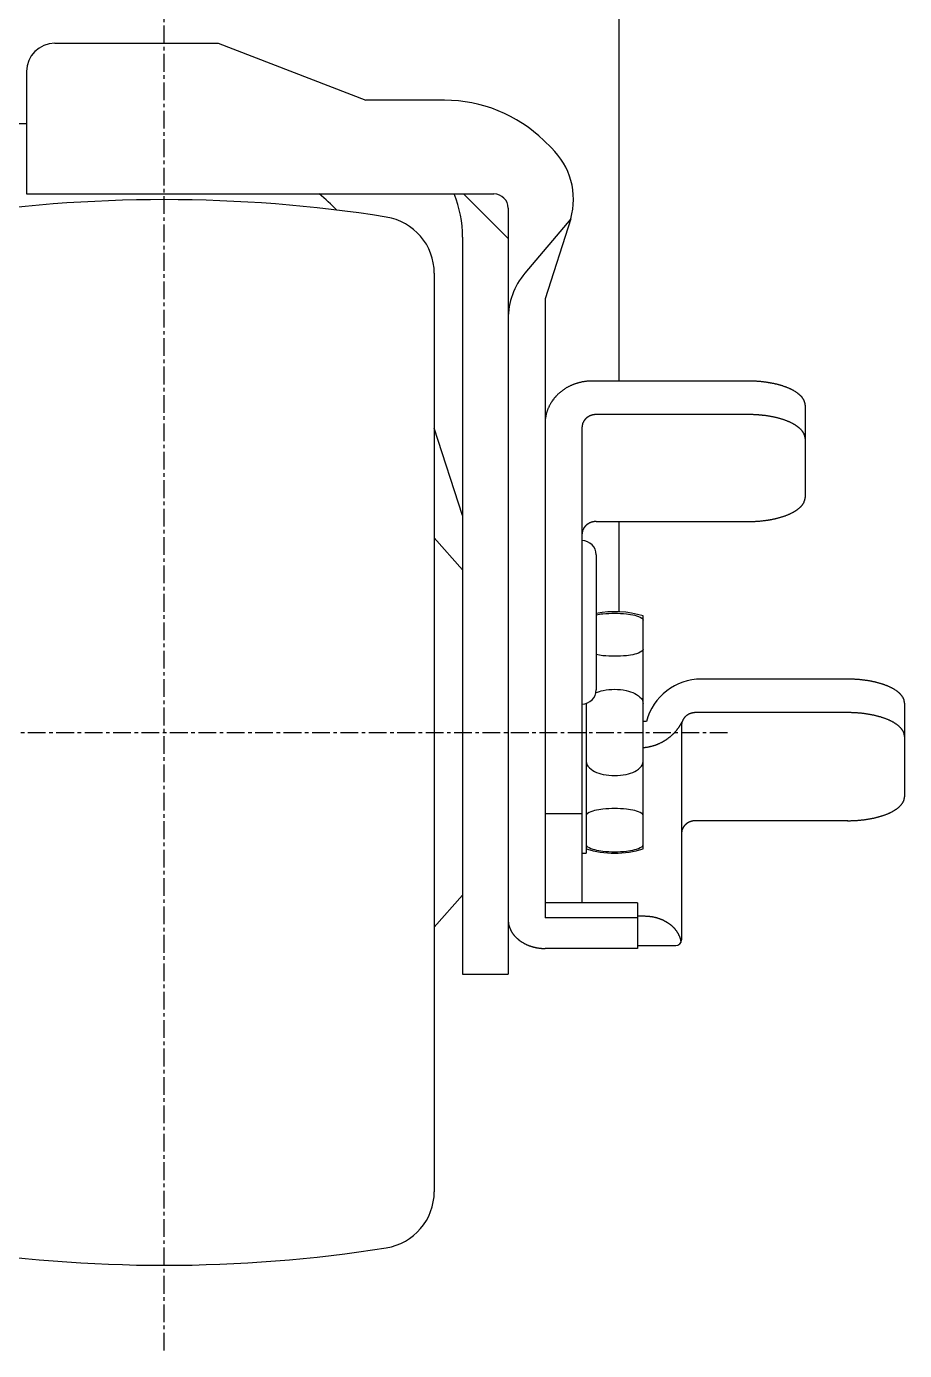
# Model space of a CAD drawing. Extents: x -2889 to -2623, y -903 to -436.
# Drawn here: x -2856.8 to -2795, y -723.1 to -629.9 of the extents above; entities that cross this region are included whole.
import ezdxf

# ---------------------------------------------------------------- set-up
doc = ezdxf.new("R2010")
doc.units = 0
doc.linetypes.add('CENTER', pattern=[2, 1.25, -0.25, 0.25, -0.25])
doc.layers.get('0').update_dxf_attribs({"linetype": 'CONTINUOUS'})
doc.layers.add('CENTER', color=1, linetype='CENTER')

msp = doc.modelspace()

# ---------------------------------------------------------------- linework, layer by layer
at = {"color": 7, "linetype": 'CONTINUOUS'}
for p, q in [((-2815.056, -628.771), (-2815.056, -654.9)), ((-2854.756, -631.118), (-2843.256, -631.118)), ((-2843.256, -631.118), (-2832.866, -635.131)), ((-2856.756, -633.118), (-2856.756, -641.731)), ((-2827.331, -635.131), (-2832.866, -635.131)), ((-2863.256, -636.771), (-2856.756, -636.771)), ((-2820.341, -637.979), (-2819.814, -638.495)), ((-2856.756, -641.731), (-2823.856, -641.731)), ((-2822.856, -644.862), (-2825.987, -641.731)), ((-2822.856, -642.731), (-2822.856, -696.631)), ((-2818.447, -643.477), (-2821.68, -647.316)), ((-2818.447, -643.477), (-2820.256, -649.118)), ((-2826.056, -644.771), (-2826.056, -696.631)), ((-2828.056, -647.31), (-2828.056, -711.951)), ((-2820.256, -649.118), (-2820.256, -692.675)), ((-2805.956, -654.9), (-2816.956, -654.9)), ((-2801.956, -656.591), (-2801.956, -663.095)), ((-2805.956, -657.256), (-2816.656, -657.256)), ((-2826.056, -664.35), (-2828.056, -658.211)), ((-2817.656, -658.163), (-2817.656, -691.631)), ((-2816.656, -664.785), (-2805.956, -664.785)), ((-2815.056, -664.785), (-2815.056, -671.137)), ((-2828.056, -665.931), (-2826.056, -668.181)), ((-2816.656, -667.131), (-2816.656, -676.631)), ((-2813.356, -687.831), (-2813.356, -671.431)), ((-2798.956, -675.878), (-2809.256, -675.878)), ((-2817.356, -677.584), (-2817.356, -688.131)), ((-2798.956, -678.235), (-2809.656, -678.235)), ((-2794.956, -677.569), (-2794.956, -684.151)), ((-2813.123, -678.855), (-2813.356, -678.855)), ((-2810.656, -679.141), (-2810.656, -694.231)), ((-2820.256, -685.341), (-2817.656, -685.341)), ((-2798.956, -685.842), (-2809.656, -685.842)), ((-2817.656, -688.131), (-2817.356, -688.131)), ((-2828.056, -693.331), (-2826.056, -691.081)), ((-2813.756, -691.631), (-2820.256, -691.631)), ((-2813.756, -691.631), (-2813.756, -694.835)), ((-2813.756, -692.675), (-2820.256, -692.675)), ((-2813.256, -692.572), (-2813.756, -692.572)), ((-2813.756, -694.835), (-2820.256, -694.835)), ((-2813.756, -694.631), (-2811.056, -694.631)), ((-2826.056, -696.631), (-2822.856, -696.631))]:
    msp.add_line(p, q, dxfattribs=at)
for points in [[(-2816.656, -671.355, -0.028148), (-2816.179, -671.279, -0.025435), (-2815.356, -671.237, -0.025435), (-2814.532, -671.279, -0.034987), (-2813.941, -671.382, -0.0739), (-2813.436, -671.589, -0.264449), (-2813.356, -671.73)], [(-2813.356, -673.779, -0.264449), (-2813.436, -673.92, -0.0739), (-2813.941, -674.127, -0.034987), (-2814.532, -674.229, -0.025435), (-2815.356, -674.271, -0.025435), (-2816.179, -674.229, -0.028148), (-2816.656, -674.154, -0.028148)], [(-2816.678, -676.842, -0.054071), (-2816.165, -676.678, -0.050387), (-2815.356, -676.596, -0.050387), (-2814.546, -676.678, -0.064221), (-2813.941, -676.885, -0.103862), (-2813.477, -677.249, -0.176531), (-2813.356, -677.582)], [(-2817.356, -681.679, 0.176531), (-2817.234, -682.012, 0.103862), (-2816.77, -682.376, 0.064221), (-2816.165, -682.583, 0.050387), (-2815.356, -682.665, 0.050387), (-2814.546, -682.583, 0.064221), (-2813.941, -682.376, 0.103862), (-2813.477, -682.012, 0.176531), (-2813.356, -681.679, 0.176531)], [(-2813.356, -685.483, 0.264449), (-2813.436, -685.341, 0.0739), (-2813.941, -685.134, 0.034987), (-2814.532, -685.032, 0.025435), (-2815.356, -684.99, 0.025435), (-2816.179, -685.032, 0.034987), (-2816.77, -685.134, 0.0739), (-2817.275, -685.341, 0.264449), (-2817.356, -685.483, 0.264449)], [(-2817.356, -687.531, 0.264449), (-2817.275, -687.672, 0.0739), (-2816.77, -687.88, 0.034987), (-2816.179, -687.982, 0.025435), (-2815.356, -688.024, 0.025435), (-2814.532, -687.982, 0.034987), (-2813.941, -687.88, 0.0739), (-2813.436, -687.672, 0.264449), (-2813.356, -687.531, 0.264449)]]:
    msp.add_lwpolyline(points, format="xyb", dxfattribs=at)
for points in [[(-2816.96, -654.9, 0), (-2817, -654.9, 0), (-2817.04, -654.901, 0), (-2817.08, -654.902, 0), (-2817.12, -654.904, 0), (-2817.16, -654.906, 0), (-2817.2, -654.908, 0), (-2817.24, -654.911, 0), (-2817.28, -654.914, 0), (-2817.32, -654.918, 0), (-2817.36, -654.923, 0), (-2817.4, -654.927, 0), (-2817.44, -654.932, 0), (-2817.48, -654.938, 0), (-2817.52, -654.944, 0), (-2817.56, -654.951, 0), (-2817.6, -654.958, 0), (-2817.64, -654.965, 0), (-2817.68, -654.973, 0), (-2817.72, -654.981, 0), (-2817.76, -654.99, 0), (-2817.8, -654.999, 0), (-2817.84, -655.008, 0), (-2817.87, -655.018, 0), (-2817.91, -655.029, 0), (-2817.95, -655.04, 0), (-2817.99, -655.051, 0), (-2818.03, -655.063, 0), (-2818.07, -655.075, 0), (-2818.11, -655.087, 0), (-2818.14, -655.1, 0), (-2818.18, -655.114, 0), (-2818.22, -655.128, 0), (-2818.26, -655.142, 0), (-2818.29, -655.157, 0), (-2818.33, -655.172, 0), (-2818.37, -655.187, 0), (-2818.4, -655.203, 0), (-2818.44, -655.219, 0), (-2818.48, -655.236, 0), (-2818.51, -655.253, 0), (-2818.55, -655.271, 0), (-2818.58, -655.289, 0), (-2818.62, -655.307, 0), (-2818.65, -655.326, 0), (-2818.69, -655.345, 0), (-2818.72, -655.364, 0), (-2818.76, -655.384, 0), (-2818.79, -655.404, 0), (-2818.82, -655.425, 0), (-2818.86, -655.446, 0), (-2818.89, -655.467, 0), (-2818.92, -655.489, 0), (-2818.95, -655.511, 0), (-2818.99, -655.533, 0), (-2819.02, -655.556, 0), (-2819.05, -655.579, 0), (-2819.08, -655.602, 0), (-2819.11, -655.626, 0), (-2819.14, -655.65, 0), (-2819.17, -655.675, 0), (-2819.2, -655.7, 0), (-2819.23, -655.725, 0), (-2819.26, -655.75, 0), (-2819.29, -655.776, 0), (-2819.32, -655.802, 0), (-2819.35, -655.829, 0), (-2819.37, -655.855, 0), (-2819.4, -655.882, 0), (-2819.43, -655.91, 0), (-2819.45, -655.937, 0), (-2819.48, -655.965, 0), (-2819.51, -655.994, 0), (-2819.53, -656.022, 0), (-2819.56, -656.051, 0), (-2819.58, -656.08, 0), (-2819.61, -656.109, 0), (-2819.63, -656.139, 0), (-2819.65, -656.169, 0), (-2819.68, -656.199, 0), (-2819.7, -656.229, 0), (-2819.72, -656.26, 0), (-2819.74, -656.291, 0), (-2819.77, -656.322, 0), (-2819.79, -656.353, 0), (-2819.81, -656.385, 0), (-2819.83, -656.417, 0), (-2819.85, -656.449, 0), (-2819.87, -656.481, 0), (-2819.88, -656.513, 0), (-2819.9, -656.546, 0), (-2819.92, -656.579, 0), (-2819.94, -656.612, 0), (-2819.96, -656.645, 0), (-2819.97, -656.679, 0), (-2819.99, -656.713, 0), (-2820, -656.746, 0), (-2820.02, -656.78, 0), (-2820.03, -656.814, 0), (-2820.05, -656.849, 0), (-2820.06, -656.883, 0), (-2820.08, -656.918, 0), (-2820.09, -656.953, 0), (-2820.1, -656.988, 0), (-2820.11, -657.023, 0), (-2820.13, -657.058, 0), (-2820.14, -657.093, 0), (-2820.15, -657.129, 0), (-2820.16, -657.164, 0), (-2820.17, -657.2, 0), (-2820.18, -657.236, 0), (-2820.18, -657.271, 0), (-2820.19, -657.307, 0), (-2820.2, -657.343, 0), (-2820.21, -657.38, 0), (-2820.21, -657.416, 0), (-2820.22, -657.452, 0), (-2820.23, -657.488, 0), (-2820.23, -657.525, 0), (-2820.24, -657.561, 0), (-2820.24, -657.598, 0), (-2820.24, -657.634, 0), (-2820.25, -657.671, 0), (-2820.25, -657.707, 0), (-2820.25, -657.744, 0), (-2820.25, -657.781, 0), (-2820.25, -657.817, 0), (-2820.26, -657.854, 0), (-2820.26, -657.891, 0)], [(-2801.96, -656.591, 0), (-2801.96, -656.57, 0), (-2801.96, -656.549, 0), (-2801.96, -656.528, 0), (-2801.96, -656.508, 0), (-2801.96, -656.487, 0), (-2801.97, -656.466, 0), (-2801.97, -656.445, 0), (-2801.97, -656.425, 0), (-2801.98, -656.404, 0), (-2801.99, -656.384, 0), (-2801.99, -656.363, 0), (-2802, -656.342, 0), (-2802.01, -656.322, 0), (-2802.01, -656.302, 0), (-2802.02, -656.281, 0), (-2802.03, -656.261, 0), (-2802.04, -656.24, 0), (-2802.05, -656.22, 0), (-2802.06, -656.2, 0), (-2802.08, -656.18, 0), (-2802.09, -656.16, 0), (-2802.1, -656.14, 0), (-2802.11, -656.12, 0), (-2802.13, -656.1, 0), (-2802.14, -656.08, 0), (-2802.16, -656.06, 0), (-2802.17, -656.041, 0), (-2802.19, -656.021, 0), (-2802.21, -656.002, 0), (-2802.22, -655.982, 0), (-2802.24, -655.963, 0), (-2802.26, -655.944, 0), (-2802.28, -655.924, 0), (-2802.3, -655.905, 0), (-2802.32, -655.887, 0), (-2802.34, -655.868, 0), (-2802.36, -655.849, 0), (-2802.38, -655.83, 0), (-2802.41, -655.812, 0), (-2802.43, -655.794, 0), (-2802.45, -655.775, 0), (-2802.48, -655.757, 0), (-2802.5, -655.739, 0), (-2802.52, -655.721, 0), (-2802.55, -655.704, 0), (-2802.58, -655.686, 0), (-2802.6, -655.669, 0), (-2802.63, -655.651, 0), (-2802.66, -655.634, 0), (-2802.69, -655.617, 0), (-2802.71, -655.6, 0), (-2802.74, -655.584, 0), (-2802.77, -655.567, 0), (-2802.8, -655.55, 0), (-2802.83, -655.534, 0), (-2802.86, -655.518, 0), (-2802.89, -655.502, 0), (-2802.93, -655.486, 0), (-2802.96, -655.471, 0), (-2802.99, -655.455, 0), (-2803.02, -655.44, 0), (-2803.06, -655.425, 0), (-2803.09, -655.41, 0), (-2803.13, -655.395, 0), (-2803.16, -655.381, 0), (-2803.2, -655.366, 0), (-2803.23, -655.352, 0), (-2803.27, -655.338, 0), (-2803.31, -655.324, 0), (-2803.34, -655.31, 0), (-2803.38, -655.297, 0), (-2803.42, -655.284, 0), (-2803.46, -655.271, 0), (-2803.49, -655.258, 0), (-2803.53, -655.245, 0), (-2803.57, -655.233, 0), (-2803.61, -655.22, 0), (-2803.65, -655.208, 0), (-2803.69, -655.197, 0), (-2803.73, -655.185, 0), (-2803.77, -655.174, 0), (-2803.82, -655.162, 0), (-2803.86, -655.151, 0), (-2803.9, -655.141, 0), (-2803.94, -655.13, 0), (-2803.98, -655.12, 0), (-2804.03, -655.11, 0), (-2804.07, -655.1, 0), (-2804.11, -655.09, 0), (-2804.16, -655.081, 0), (-2804.2, -655.071, 0), (-2804.25, -655.062, 0), (-2804.29, -655.054, 0), (-2804.33, -655.045, 0), (-2804.38, -655.037, 0), (-2804.42, -655.029, 0), (-2804.47, -655.021, 0), (-2804.52, -655.013, 0), (-2804.56, -655.006, 0), (-2804.61, -654.999, 0), (-2804.65, -654.992, 0), (-2804.7, -654.985, 0), (-2804.75, -654.979, 0), (-2804.79, -654.973, 0), (-2804.84, -654.967, 0), (-2804.89, -654.961, 0), (-2804.94, -654.956, 0), (-2804.98, -654.951, 0), (-2805.03, -654.946, 0), (-2805.08, -654.941, 0), (-2805.13, -654.937, 0), (-2805.18, -654.933, 0), (-2805.22, -654.929, 0), (-2805.27, -654.925, 0), (-2805.32, -654.922, 0), (-2805.37, -654.918, 0), (-2805.42, -654.915, 0), (-2805.47, -654.913, 0), (-2805.51, -654.91, 0), (-2805.56, -654.908, 0), (-2805.61, -654.906, 0), (-2805.66, -654.905, 0), (-2805.71, -654.903, 0), (-2805.76, -654.902, 0), (-2805.81, -654.901, 0), (-2805.86, -654.901, 0), (-2805.91, -654.9, 0), (-2805.96, -654.9, 0)], [(-2816.66, -657.256, 0), (-2816.67, -657.257, 0), (-2816.68, -657.257, 0), (-2816.69, -657.257, 0), (-2816.7, -657.258, 0), (-2816.72, -657.258, 0), (-2816.73, -657.259, 0), (-2816.74, -657.26, 0), (-2816.75, -657.261, 0), (-2816.77, -657.262, 0), (-2816.78, -657.263, 0), (-2816.79, -657.265, 0), (-2816.8, -657.266, 0), (-2816.81, -657.268, 0), (-2816.83, -657.27, 0), (-2816.84, -657.272, 0), (-2816.85, -657.274, 0), (-2816.86, -657.276, 0), (-2816.87, -657.278, 0), (-2816.89, -657.281, 0), (-2816.9, -657.284, 0), (-2816.91, -657.286, 0), (-2816.92, -657.289, 0), (-2816.93, -657.292, 0), (-2816.95, -657.295, 0), (-2816.96, -657.299, 0), (-2816.97, -657.302, 0), (-2816.98, -657.306, 0), (-2816.99, -657.309, 0), (-2817, -657.313, 0), (-2817.02, -657.317, 0), (-2817.03, -657.321, 0), (-2817.04, -657.325, 0), (-2817.05, -657.33, 0), (-2817.06, -657.334, 0), (-2817.07, -657.339, 0), (-2817.08, -657.343, 0), (-2817.09, -657.348, 0), (-2817.11, -657.353, 0), (-2817.12, -657.358, 0), (-2817.13, -657.363, 0), (-2817.14, -657.369, 0), (-2817.15, -657.374, 0), (-2817.16, -657.38, 0), (-2817.17, -657.385, 0), (-2817.18, -657.391, 0), (-2817.19, -657.397, 0), (-2817.2, -657.403, 0), (-2817.21, -657.409, 0), (-2817.22, -657.415, 0), (-2817.23, -657.422, 0), (-2817.24, -657.428, 0), (-2817.25, -657.435, 0), (-2817.26, -657.441, 0), (-2817.27, -657.448, 0), (-2817.28, -657.455, 0), (-2817.29, -657.462, 0), (-2817.3, -657.469, 0), (-2817.31, -657.476, 0), (-2817.32, -657.484, 0), (-2817.33, -657.491, 0), (-2817.34, -657.499, 0), (-2817.35, -657.506, 0), (-2817.35, -657.514, 0), (-2817.36, -657.522, 0), (-2817.37, -657.53, 0), (-2817.38, -657.538, 0), (-2817.39, -657.546, 0), (-2817.4, -657.554, 0), (-2817.4, -657.562, 0), (-2817.41, -657.571, 0), (-2817.42, -657.579, 0), (-2817.43, -657.588, 0), (-2817.44, -657.596, 0), (-2817.44, -657.605, 0), (-2817.45, -657.614, 0), (-2817.46, -657.623, 0), (-2817.47, -657.632, 0), (-2817.47, -657.641, 0), (-2817.48, -657.65, 0), (-2817.49, -657.659, 0), (-2817.49, -657.669, 0), (-2817.5, -657.678, 0), (-2817.51, -657.687, 0), (-2817.51, -657.697, 0), (-2817.52, -657.706, 0), (-2817.53, -657.716, 0), (-2817.53, -657.726, 0), (-2817.54, -657.736, 0), (-2817.54, -657.745, 0), (-2817.55, -657.755, 0), (-2817.55, -657.765, 0), (-2817.56, -657.775, 0), (-2817.56, -657.785, 0), (-2817.57, -657.795, 0), (-2817.57, -657.806, 0), (-2817.58, -657.816, 0), (-2817.58, -657.826, 0), (-2817.59, -657.837, 0), (-2817.59, -657.847, 0), (-2817.6, -657.857, 0), (-2817.6, -657.868, 0), (-2817.61, -657.878, 0), (-2817.61, -657.889, 0), (-2817.61, -657.9, 0), (-2817.62, -657.91, 0), (-2817.62, -657.921, 0), (-2817.62, -657.932, 0), (-2817.63, -657.943, 0), (-2817.63, -657.953, 0), (-2817.63, -657.964, 0), (-2817.63, -657.975, 0), (-2817.64, -657.986, 0), (-2817.64, -657.997, 0), (-2817.64, -658.008, 0), (-2817.64, -658.019, 0), (-2817.64, -658.03, 0), (-2817.65, -658.041, 0), (-2817.65, -658.052, 0), (-2817.65, -658.063, 0), (-2817.65, -658.074, 0), (-2817.65, -658.085, 0), (-2817.65, -658.096, 0), (-2817.65, -658.107, 0), (-2817.65, -658.118, 0), (-2817.65, -658.129, 0), (-2817.66, -658.141, 0), (-2817.66, -658.152, 0), (-2817.66, -658.163, 0)], [(-2801.96, -658.947, 0), (-2801.96, -658.926, 0), (-2801.96, -658.905, 0), (-2801.96, -658.885, 0), (-2801.96, -658.864, 0), (-2801.96, -658.843, 0), (-2801.97, -658.823, 0), (-2801.97, -658.802, 0), (-2801.97, -658.781, 0), (-2801.98, -658.761, 0), (-2801.99, -658.74, 0), (-2801.99, -658.719, 0), (-2802, -658.699, 0), (-2802.01, -658.678, 0), (-2802.01, -658.658, 0), (-2802.02, -658.637, 0), (-2802.03, -658.617, 0), (-2802.04, -658.597, 0), (-2802.05, -658.577, 0), (-2802.06, -658.556, 0), (-2802.08, -658.536, 0), (-2802.09, -658.516, 0), (-2802.1, -658.496, 0), (-2802.11, -658.476, 0), (-2802.13, -658.456, 0), (-2802.14, -658.436, 0), (-2802.16, -658.417, 0), (-2802.17, -658.397, 0), (-2802.19, -658.377, 0), (-2802.21, -658.358, 0), (-2802.22, -658.339, 0), (-2802.24, -658.319, 0), (-2802.26, -658.3, 0), (-2802.28, -658.281, 0), (-2802.3, -658.262, 0), (-2802.32, -658.243, 0), (-2802.34, -658.224, 0), (-2802.36, -658.205, 0), (-2802.38, -658.187, 0), (-2802.41, -658.168, 0), (-2802.43, -658.15, 0), (-2802.45, -658.132, 0), (-2802.48, -658.114, 0), (-2802.5, -658.096, 0), (-2802.52, -658.078, 0), (-2802.55, -658.06, 0), (-2802.58, -658.043, 0), (-2802.6, -658.025, 0), (-2802.63, -658.008, 0), (-2802.66, -657.991, 0), (-2802.69, -657.974, 0), (-2802.71, -657.957, 0), (-2802.74, -657.94, 0), (-2802.77, -657.923, 0), (-2802.8, -657.907, 0), (-2802.83, -657.891, 0), (-2802.86, -657.874, 0), (-2802.89, -657.859, 0), (-2802.93, -657.843, 0), (-2802.96, -657.827, 0), (-2802.99, -657.812, 0), (-2803.02, -657.796, 0), (-2803.06, -657.781, 0), (-2803.09, -657.766, 0), (-2803.13, -657.752, 0), (-2803.16, -657.737, 0), (-2803.2, -657.723, 0), (-2803.23, -657.708, 0), (-2803.27, -657.694, 0), (-2803.31, -657.681, 0), (-2803.34, -657.667, 0), (-2803.38, -657.653, 0), (-2803.42, -657.64, 0), (-2803.46, -657.627, 0), (-2803.49, -657.614, 0), (-2803.53, -657.602, 0), (-2803.57, -657.589, 0), (-2803.61, -657.577, 0), (-2803.65, -657.565, 0), (-2803.69, -657.553, 0), (-2803.73, -657.541, 0), (-2803.77, -657.53, 0), (-2803.82, -657.519, 0), (-2803.86, -657.508, 0), (-2803.9, -657.497, 0), (-2803.94, -657.486, 0), (-2803.98, -657.476, 0), (-2804.03, -657.466, 0), (-2804.07, -657.456, 0), (-2804.11, -657.446, 0), (-2804.16, -657.437, 0), (-2804.2, -657.428, 0), (-2804.25, -657.419, 0), (-2804.29, -657.41, 0), (-2804.33, -657.401, 0), (-2804.38, -657.393, 0), (-2804.42, -657.385, 0), (-2804.47, -657.377, 0), (-2804.52, -657.37, 0), (-2804.56, -657.362, 0), (-2804.61, -657.355, 0), (-2804.65, -657.348, 0), (-2804.7, -657.342, 0), (-2804.75, -657.335, 0), (-2804.79, -657.329, 0), (-2804.84, -657.323, 0), (-2804.89, -657.318, 0), (-2804.94, -657.312, 0), (-2804.98, -657.307, 0), (-2805.03, -657.302, 0), (-2805.08, -657.298, 0), (-2805.13, -657.293, 0), (-2805.18, -657.289, 0), (-2805.22, -657.285, 0), (-2805.27, -657.281, 0), (-2805.32, -657.278, 0), (-2805.37, -657.275, 0), (-2805.42, -657.272, 0), (-2805.47, -657.269, 0), (-2805.51, -657.267, 0), (-2805.56, -657.265, 0), (-2805.61, -657.263, 0), (-2805.66, -657.261, 0), (-2805.71, -657.26, 0), (-2805.76, -657.258, 0), (-2805.81, -657.258, 0), (-2805.86, -657.257, 0), (-2805.91, -657.257, 0), (-2805.96, -657.256, 0)], [(-2805.96, -664.785, 0), (-2805.91, -664.785, 0), (-2805.86, -664.785, 0), (-2805.81, -664.784, 0), (-2805.76, -664.783, 0), (-2805.71, -664.782, 0), (-2805.66, -664.781, 0), (-2805.61, -664.779, 0), (-2805.56, -664.777, 0), (-2805.51, -664.775, 0), (-2805.47, -664.773, 0), (-2805.42, -664.77, 0), (-2805.37, -664.767, 0), (-2805.32, -664.764, 0), (-2805.27, -664.76, 0), (-2805.22, -664.757, 0), (-2805.18, -664.753, 0), (-2805.13, -664.749, 0), (-2805.08, -664.744, 0), (-2805.03, -664.74, 0), (-2804.98, -664.735, 0), (-2804.94, -664.729, 0), (-2804.89, -664.724, 0), (-2804.84, -664.718, 0), (-2804.79, -664.713, 0), (-2804.75, -664.706, 0), (-2804.7, -664.7, 0), (-2804.65, -664.693, 0), (-2804.61, -664.686, 0), (-2804.56, -664.679, 0), (-2804.52, -664.672, 0), (-2804.47, -664.664, 0), (-2804.42, -664.657, 0), (-2804.38, -664.649, 0), (-2804.33, -664.64, 0), (-2804.29, -664.632, 0), (-2804.25, -664.623, 0), (-2804.2, -664.614, 0), (-2804.16, -664.605, 0), (-2804.11, -664.595, 0), (-2804.07, -664.586, 0), (-2804.03, -664.576, 0), (-2803.98, -664.566, 0), (-2803.94, -664.555, 0), (-2803.9, -664.545, 0), (-2803.86, -664.534, 0), (-2803.82, -664.523, 0), (-2803.77, -664.512, 0), (-2803.73, -664.5, 0), (-2803.69, -664.489, 0), (-2803.65, -664.477, 0), (-2803.61, -664.465, 0), (-2803.57, -664.453, 0), (-2803.53, -664.44, 0), (-2803.49, -664.428, 0), (-2803.46, -664.415, 0), (-2803.42, -664.402, 0), (-2803.38, -664.388, 0), (-2803.34, -664.375, 0), (-2803.31, -664.361, 0), (-2803.27, -664.347, 0), (-2803.23, -664.333, 0), (-2803.2, -664.319, 0), (-2803.16, -664.305, 0), (-2803.13, -664.29, 0), (-2803.09, -664.275, 0), (-2803.06, -664.26, 0), (-2803.02, -664.245, 0), (-2802.99, -664.23, 0), (-2802.96, -664.215, 0), (-2802.93, -664.199, 0), (-2802.89, -664.183, 0), (-2802.86, -664.167, 0), (-2802.83, -664.151, 0), (-2802.8, -664.135, 0), (-2802.77, -664.118, 0), (-2802.74, -664.102, 0), (-2802.71, -664.085, 0), (-2802.69, -664.068, 0), (-2802.66, -664.051, 0), (-2802.63, -664.034, 0), (-2802.6, -664.017, 0), (-2802.58, -663.999, 0), (-2802.55, -663.982, 0), (-2802.52, -663.964, 0), (-2802.5, -663.946, 0), (-2802.48, -663.928, 0), (-2802.45, -663.91, 0), (-2802.43, -663.892, 0), (-2802.41, -663.873, 0), (-2802.38, -663.855, 0), (-2802.36, -663.836, 0), (-2802.34, -663.818, 0), (-2802.32, -663.799, 0), (-2802.3, -663.78, 0), (-2802.28, -663.761, 0), (-2802.26, -663.742, 0), (-2802.24, -663.723, 0), (-2802.22, -663.703, 0), (-2802.21, -663.684, 0), (-2802.19, -663.664, 0), (-2802.17, -663.645, 0), (-2802.16, -663.625, 0), (-2802.14, -663.605, 0), (-2802.13, -663.586, 0), (-2802.11, -663.566, 0), (-2802.1, -663.546, 0), (-2802.09, -663.526, 0), (-2802.08, -663.506, 0), (-2802.06, -663.485, 0), (-2802.05, -663.465, 0), (-2802.04, -663.445, 0), (-2802.03, -663.425, 0), (-2802.02, -663.404, 0), (-2802.01, -663.384, 0), (-2802.01, -663.363, 0), (-2802, -663.343, 0), (-2801.99, -663.322, 0), (-2801.99, -663.302, 0), (-2801.98, -663.281, 0), (-2801.97, -663.261, 0), (-2801.97, -663.24, 0), (-2801.97, -663.219, 0), (-2801.96, -663.198, 0), (-2801.96, -663.178, 0), (-2801.96, -663.157, 0), (-2801.96, -663.136, 0), (-2801.96, -663.116, 0), (-2801.96, -663.095, 0)], [(-2816.66, -664.785, 0), (-2816.67, -664.785, 0), (-2816.68, -664.786, 0), (-2816.69, -664.786, 0), (-2816.7, -664.786, 0), (-2816.72, -664.787, 0), (-2816.73, -664.788, 0), (-2816.74, -664.789, 0), (-2816.75, -664.79, 0), (-2816.77, -664.791, 0), (-2816.78, -664.792, 0), (-2816.79, -664.794, 0), (-2816.8, -664.795, 0), (-2816.81, -664.797, 0), (-2816.83, -664.799, 0), (-2816.84, -664.801, 0), (-2816.85, -664.803, 0), (-2816.86, -664.805, 0), (-2816.87, -664.807, 0), (-2816.89, -664.81, 0), (-2816.9, -664.812, 0), (-2816.91, -664.815, 0), (-2816.92, -664.818, 0), (-2816.93, -664.821, 0), (-2816.95, -664.824, 0), (-2816.96, -664.828, 0), (-2816.97, -664.831, 0), (-2816.98, -664.835, 0), (-2816.99, -664.838, 0), (-2817, -664.842, 0), (-2817.02, -664.846, 0), (-2817.03, -664.85, 0), (-2817.04, -664.854, 0), (-2817.05, -664.859, 0), (-2817.06, -664.863, 0), (-2817.07, -664.868, 0), (-2817.08, -664.872, 0), (-2817.09, -664.877, 0), (-2817.11, -664.882, 0), (-2817.12, -664.887, 0), (-2817.13, -664.892, 0), (-2817.14, -664.898, 0), (-2817.15, -664.903, 0), (-2817.16, -664.909, 0), (-2817.17, -664.914, 0), (-2817.18, -664.92, 0), (-2817.19, -664.926, 0), (-2817.2, -664.932, 0), (-2817.21, -664.938, 0), (-2817.22, -664.944, 0), (-2817.23, -664.951, 0), (-2817.24, -664.957, 0), (-2817.25, -664.964, 0), (-2817.26, -664.97, 0), (-2817.27, -664.977, 0), (-2817.28, -664.984, 0), (-2817.29, -664.991, 0), (-2817.3, -664.998, 0), (-2817.31, -665.005, 0), (-2817.32, -665.013, 0), (-2817.33, -665.02, 0), (-2817.34, -665.028, 0), (-2817.35, -665.035, 0), (-2817.35, -665.043, 0), (-2817.36, -665.051, 0), (-2817.37, -665.059, 0), (-2817.38, -665.067, 0), (-2817.39, -665.075, 0), (-2817.4, -665.083, 0), (-2817.4, -665.091, 0), (-2817.41, -665.1, 0), (-2817.42, -665.108, 0), (-2817.43, -665.117, 0), (-2817.44, -665.125, 0), (-2817.44, -665.134, 0), (-2817.45, -665.143, 0), (-2817.46, -665.152, 0), (-2817.47, -665.161, 0), (-2817.47, -665.17, 0), (-2817.48, -665.179, 0), (-2817.49, -665.188, 0), (-2817.49, -665.197, 0), (-2817.5, -665.207, 0), (-2817.51, -665.216, 0), (-2817.51, -665.226, 0), (-2817.52, -665.235, 0), (-2817.53, -665.245, 0), (-2817.53, -665.255, 0), (-2817.54, -665.264, 0), (-2817.54, -665.274, 0), (-2817.55, -665.284, 0), (-2817.55, -665.294, 0), (-2817.56, -665.304, 0), (-2817.56, -665.314, 0), (-2817.57, -665.324, 0), (-2817.57, -665.335, 0), (-2817.58, -665.345, 0), (-2817.58, -665.355, 0), (-2817.59, -665.365, 0), (-2817.59, -665.376, 0), (-2817.6, -665.386, 0), (-2817.6, -665.397, 0), (-2817.61, -665.407, 0), (-2817.61, -665.418, 0), (-2817.61, -665.429, 0), (-2817.62, -665.439, 0), (-2817.62, -665.45, 0), (-2817.62, -665.461, 0), (-2817.63, -665.471, 0), (-2817.63, -665.482, 0), (-2817.63, -665.493, 0), (-2817.63, -665.504, 0), (-2817.64, -665.515, 0), (-2817.64, -665.526, 0), (-2817.64, -665.537, 0), (-2817.64, -665.548, 0), (-2817.64, -665.559, 0), (-2817.65, -665.57, 0), (-2817.65, -665.581, 0), (-2817.65, -665.592, 0), (-2817.65, -665.603, 0), (-2817.65, -665.614, 0), (-2817.65, -665.625, 0), (-2817.65, -665.636, 0), (-2817.65, -665.647, 0), (-2817.65, -665.658, 0), (-2817.66, -665.669, 0), (-2817.66, -665.68, 0), (-2817.66, -665.692, 0)], [(-2794.96, -677.569, 0), (-2794.96, -677.548, 0), (-2794.96, -677.527, 0), (-2794.96, -677.507, 0), (-2794.96, -677.486, 0), (-2794.96, -677.465, 0), (-2794.97, -677.444, 0), (-2794.97, -677.424, 0), (-2794.97, -677.403, 0), (-2794.98, -677.382, 0), (-2794.99, -677.362, 0), (-2794.99, -677.341, 0), (-2795, -677.321, 0), (-2795.01, -677.3, 0), (-2795.01, -677.28, 0), (-2795.02, -677.259, 0), (-2795.03, -677.239, 0), (-2795.04, -677.219, 0), (-2795.05, -677.198, 0), (-2795.06, -677.178, 0), (-2795.08, -677.158, 0), (-2795.09, -677.138, 0), (-2795.1, -677.118, 0), (-2795.11, -677.098, 0), (-2795.13, -677.078, 0), (-2795.14, -677.058, 0), (-2795.16, -677.038, 0), (-2795.17, -677.019, 0), (-2795.19, -676.999, 0), (-2795.21, -676.98, 0), (-2795.22, -676.96, 0), (-2795.24, -676.941, 0), (-2795.26, -676.922, 0), (-2795.28, -676.903, 0), (-2795.3, -676.884, 0), (-2795.32, -676.865, 0), (-2795.34, -676.846, 0), (-2795.36, -676.827, 0), (-2795.38, -676.809, 0), (-2795.41, -676.79, 0), (-2795.43, -676.772, 0), (-2795.45, -676.754, 0), (-2795.48, -676.736, 0), (-2795.5, -676.718, 0), (-2795.52, -676.7, 0), (-2795.55, -676.682, 0), (-2795.58, -676.664, 0), (-2795.6, -676.647, 0), (-2795.63, -676.63, 0), (-2795.66, -676.612, 0), (-2795.69, -676.595, 0), (-2795.71, -676.578, 0), (-2795.74, -676.562, 0), (-2795.77, -676.545, 0), (-2795.8, -676.529, 0), (-2795.83, -676.512, 0), (-2795.86, -676.496, 0), (-2795.89, -676.48, 0), (-2795.93, -676.465, 0), (-2795.96, -676.449, 0), (-2795.99, -676.434, 0), (-2796.02, -676.418, 0), (-2796.06, -676.403, 0), (-2796.09, -676.388, 0), (-2796.13, -676.373, 0), (-2796.16, -676.359, 0), (-2796.2, -676.344, 0), (-2796.23, -676.33, 0), (-2796.27, -676.316, 0), (-2796.31, -676.302, 0), (-2796.34, -676.289, 0), (-2796.38, -676.275, 0), (-2796.42, -676.262, 0), (-2796.46, -676.249, 0), (-2796.49, -676.236, 0), (-2796.53, -676.223, 0), (-2796.57, -676.211, 0), (-2796.61, -676.199, 0), (-2796.65, -676.187, 0), (-2796.69, -676.175, 0), (-2796.73, -676.163, 0), (-2796.77, -676.152, 0), (-2796.82, -676.141, 0), (-2796.86, -676.13, 0), (-2796.9, -676.119, 0), (-2796.94, -676.108, 0), (-2796.98, -676.098, 0), (-2797.03, -676.088, 0), (-2797.07, -676.078, 0), (-2797.11, -676.068, 0), (-2797.16, -676.059, 0), (-2797.2, -676.05, 0), (-2797.25, -676.041, 0), (-2797.29, -676.032, 0), (-2797.33, -676.023, 0), (-2797.38, -676.015, 0), (-2797.42, -676.007, 0), (-2797.47, -675.999, 0), (-2797.52, -675.992, 0), (-2797.56, -675.984, 0), (-2797.61, -675.977, 0), (-2797.65, -675.97, 0), (-2797.7, -675.964, 0), (-2797.75, -675.957, 0), (-2797.79, -675.951, 0), (-2797.84, -675.945, 0), (-2797.89, -675.94, 0), (-2797.94, -675.934, 0), (-2797.98, -675.929, 0), (-2798.03, -675.924, 0), (-2798.08, -675.919, 0), (-2798.13, -675.915, 0), (-2798.18, -675.911, 0), (-2798.22, -675.907, 0), (-2798.27, -675.903, 0), (-2798.32, -675.9, 0), (-2798.37, -675.897, 0), (-2798.42, -675.894, 0), (-2798.47, -675.891, 0), (-2798.51, -675.889, 0), (-2798.56, -675.886, 0), (-2798.61, -675.885, 0), (-2798.66, -675.883, 0), (-2798.71, -675.881, 0), (-2798.76, -675.88, 0), (-2798.81, -675.879, 0), (-2798.86, -675.879, 0), (-2798.91, -675.878, 0), (-2798.96, -675.878, 0)], [(-2809.66, -678.235, 0), (-2809.67, -678.235, 0), (-2809.68, -678.235, 0), (-2809.69, -678.235, 0), (-2809.7, -678.236, 0), (-2809.72, -678.236, 0), (-2809.73, -678.237, 0), (-2809.74, -678.238, 0), (-2809.75, -678.239, 0), (-2809.77, -678.24, 0), (-2809.78, -678.242, 0), (-2809.79, -678.243, 0), (-2809.8, -678.244, 0), (-2809.81, -678.246, 0), (-2809.83, -678.248, 0), (-2809.84, -678.25, 0), (-2809.85, -678.252, 0), (-2809.86, -678.254, 0), (-2809.87, -678.257, 0), (-2809.89, -678.259, 0), (-2809.9, -678.262, 0), (-2809.91, -678.265, 0), (-2809.92, -678.268, 0), (-2809.93, -678.271, 0), (-2809.95, -678.274, 0), (-2809.96, -678.277, 0), (-2809.97, -678.28, 0), (-2809.98, -678.284, 0), (-2809.99, -678.288, 0), (-2810, -678.291, 0), (-2810.02, -678.295, 0), (-2810.03, -678.299, 0), (-2810.04, -678.304, 0), (-2810.05, -678.308, 0), (-2810.06, -678.312, 0), (-2810.07, -678.317, 0), (-2810.08, -678.322, 0), (-2810.09, -678.327, 0), (-2810.11, -678.331, 0), (-2810.12, -678.337, 0), (-2810.13, -678.342, 0), (-2810.14, -678.347, 0), (-2810.15, -678.352, 0), (-2810.16, -678.358, 0), (-2810.17, -678.364, 0), (-2810.18, -678.369, 0), (-2810.19, -678.375, 0), (-2810.2, -678.381, 0), (-2810.21, -678.387, 0), (-2810.22, -678.394, 0), (-2810.23, -678.4, 0), (-2810.24, -678.406, 0), (-2810.25, -678.413, 0), (-2810.26, -678.42, 0), (-2810.27, -678.427, 0), (-2810.28, -678.433, 0), (-2810.29, -678.44, 0), (-2810.3, -678.448, 0), (-2810.31, -678.455, 0), (-2810.32, -678.462, 0), (-2810.33, -678.469, 0), (-2810.34, -678.477, 0), (-2810.35, -678.485, 0), (-2810.35, -678.492, 0), (-2810.36, -678.5, 0), (-2810.37, -678.508, 0), (-2810.38, -678.516, 0), (-2810.39, -678.524, 0), (-2810.4, -678.532, 0), (-2810.4, -678.541, 0), (-2810.41, -678.549, 0), (-2810.42, -678.557, 0), (-2810.43, -678.566, 0), (-2810.44, -678.575, 0), (-2810.44, -678.583, 0), (-2810.45, -678.592, 0), (-2810.46, -678.601, 0), (-2810.47, -678.61, 0), (-2810.47, -678.619, 0), (-2810.48, -678.628, 0), (-2810.49, -678.637, 0), (-2810.49, -678.647, 0), (-2810.5, -678.656, 0), (-2810.51, -678.666, 0), (-2810.51, -678.675, 0), (-2810.52, -678.685, 0), (-2810.53, -678.694, 0), (-2810.53, -678.704, 0), (-2810.54, -678.714, 0), (-2810.54, -678.724, 0), (-2810.55, -678.734, 0), (-2810.55, -678.743, 0), (-2810.56, -678.753, 0), (-2810.56, -678.764, 0), (-2810.57, -678.774, 0), (-2810.57, -678.784, 0), (-2810.58, -678.794, 0), (-2810.58, -678.804, 0), (-2810.59, -678.815, 0), (-2810.59, -678.825, 0), (-2810.6, -678.836, 0), (-2810.6, -678.846, 0), (-2810.61, -678.857, 0), (-2810.61, -678.867, 0), (-2810.61, -678.878, 0), (-2810.62, -678.889, 0), (-2810.62, -678.899, 0), (-2810.62, -678.91, 0), (-2810.63, -678.921, 0), (-2810.63, -678.932, 0), (-2810.63, -678.942, 0), (-2810.63, -678.953, 0), (-2810.64, -678.964, 0), (-2810.64, -678.975, 0), (-2810.64, -678.986, 0), (-2810.64, -678.997, 0), (-2810.64, -679.008, 0), (-2810.65, -679.019, 0), (-2810.65, -679.03, 0), (-2810.65, -679.041, 0), (-2810.65, -679.052, 0), (-2810.65, -679.063, 0), (-2810.65, -679.074, 0), (-2810.65, -679.085, 0), (-2810.65, -679.097, 0), (-2810.65, -679.108, 0), (-2810.66, -679.119, 0), (-2810.66, -679.13, 0), (-2810.66, -679.141, 0)], [(-2794.96, -679.925, 0), (-2794.96, -679.904, 0), (-2794.96, -679.884, 0), (-2794.96, -679.863, 0), (-2794.96, -679.842, 0), (-2794.96, -679.821, 0), (-2794.97, -679.801, 0), (-2794.97, -679.78, 0), (-2794.97, -679.759, 0), (-2794.98, -679.739, 0), (-2794.99, -679.718, 0), (-2794.99, -679.698, 0), (-2795, -679.677, 0), (-2795.01, -679.657, 0), (-2795.01, -679.636, 0), (-2795.02, -679.616, 0), (-2795.03, -679.595, 0), (-2795.04, -679.575, 0), (-2795.05, -679.555, 0), (-2795.06, -679.535, 0), (-2795.08, -679.514, 0), (-2795.09, -679.494, 0), (-2795.1, -679.474, 0), (-2795.11, -679.454, 0), (-2795.13, -679.434, 0), (-2795.14, -679.415, 0), (-2795.16, -679.395, 0), (-2795.17, -679.375, 0), (-2795.19, -679.356, 0), (-2795.21, -679.336, 0), (-2795.22, -679.317, 0), (-2795.24, -679.297, 0), (-2795.26, -679.278, 0), (-2795.28, -679.259, 0), (-2795.3, -679.24, 0), (-2795.32, -679.221, 0), (-2795.34, -679.202, 0), (-2795.36, -679.184, 0), (-2795.38, -679.165, 0), (-2795.41, -679.147, 0), (-2795.43, -679.128, 0), (-2795.45, -679.11, 0), (-2795.48, -679.092, 0), (-2795.5, -679.074, 0), (-2795.52, -679.056, 0), (-2795.55, -679.038, 0), (-2795.58, -679.021, 0), (-2795.6, -679.003, 0), (-2795.63, -678.986, 0), (-2795.66, -678.969, 0), (-2795.69, -678.952, 0), (-2795.71, -678.935, 0), (-2795.74, -678.918, 0), (-2795.77, -678.902, 0), (-2795.8, -678.885, 0), (-2795.83, -678.869, 0), (-2795.86, -678.853, 0), (-2795.89, -678.837, 0), (-2795.93, -678.821, 0), (-2795.96, -678.805, 0), (-2795.99, -678.79, 0), (-2796.02, -678.775, 0), (-2796.06, -678.76, 0), (-2796.09, -678.745, 0), (-2796.13, -678.73, 0), (-2796.16, -678.715, 0), (-2796.2, -678.701, 0), (-2796.23, -678.687, 0), (-2796.27, -678.673, 0), (-2796.31, -678.659, 0), (-2796.34, -678.645, 0), (-2796.38, -678.632, 0), (-2796.42, -678.618, 0), (-2796.46, -678.605, 0), (-2796.49, -678.592, 0), (-2796.53, -678.58, 0), (-2796.57, -678.567, 0), (-2796.61, -678.555, 0), (-2796.65, -678.543, 0), (-2796.69, -678.531, 0), (-2796.73, -678.52, 0), (-2796.77, -678.508, 0), (-2796.82, -678.497, 0), (-2796.86, -678.486, 0), (-2796.9, -678.475, 0), (-2796.94, -678.465, 0), (-2796.98, -678.454, 0), (-2797.03, -678.444, 0), (-2797.07, -678.434, 0), (-2797.11, -678.425, 0), (-2797.16, -678.415, 0), (-2797.2, -678.406, 0), (-2797.25, -678.397, 0), (-2797.29, -678.388, 0), (-2797.33, -678.38, 0), (-2797.38, -678.371, 0), (-2797.42, -678.363, 0), (-2797.47, -678.356, 0), (-2797.52, -678.348, 0), (-2797.56, -678.341, 0), (-2797.61, -678.334, 0), (-2797.65, -678.327, 0), (-2797.7, -678.32, 0), (-2797.75, -678.314, 0), (-2797.79, -678.307, 0), (-2797.84, -678.302, 0), (-2797.89, -678.296, 0), (-2797.94, -678.291, 0), (-2797.98, -678.285, 0), (-2798.03, -678.28, 0), (-2798.08, -678.276, 0), (-2798.13, -678.271, 0), (-2798.18, -678.267, 0), (-2798.22, -678.263, 0), (-2798.27, -678.26, 0), (-2798.32, -678.256, 0), (-2798.37, -678.253, 0), (-2798.42, -678.25, 0), (-2798.47, -678.247, 0), (-2798.51, -678.245, 0), (-2798.56, -678.243, 0), (-2798.61, -678.241, 0), (-2798.66, -678.239, 0), (-2798.71, -678.238, 0), (-2798.76, -678.237, 0), (-2798.81, -678.236, 0), (-2798.86, -678.235, 0), (-2798.91, -678.235, 0), (-2798.96, -678.235, 0)], [(-2813.36, -680.69, 0), (-2813.33, -680.689, 0), (-2813.3, -680.687, 0), (-2813.28, -680.685, 0), (-2813.25, -680.682, 0), (-2813.22, -680.68, 0), (-2813.2, -680.677, 0), (-2813.17, -680.674, 0), (-2813.15, -680.67, 0), (-2813.12, -680.667, 0), (-2813.09, -680.663, 0), (-2813.07, -680.659, 0), (-2813.04, -680.655, 0), (-2813.01, -680.651, 0), (-2812.99, -680.646, 0), (-2812.96, -680.641, 0), (-2812.94, -680.636, 0), (-2812.91, -680.631, 0), (-2812.88, -680.625, 0), (-2812.86, -680.619, 0), (-2812.83, -680.613, 0), (-2812.8, -680.607, 0), (-2812.78, -680.601, 0), (-2812.75, -680.594, 0), (-2812.73, -680.587, 0), (-2812.7, -680.58, 0), (-2812.67, -680.573, 0), (-2812.65, -680.565, 0), (-2812.62, -680.557, 0), (-2812.6, -680.55, 0), (-2812.57, -680.541, 0), (-2812.54, -680.533, 0), (-2812.52, -680.524, 0), (-2812.49, -680.515, 0), (-2812.47, -680.506, 0), (-2812.44, -680.497, 0), (-2812.42, -680.488, 0), (-2812.39, -680.478, 0), (-2812.37, -680.468, 0), (-2812.34, -680.458, 0), (-2812.32, -680.448, 0), (-2812.29, -680.437, 0), (-2812.26, -680.426, 0), (-2812.24, -680.415, 0), (-2812.21, -680.404, 0), (-2812.19, -680.393, 0), (-2812.17, -680.381, 0), (-2812.14, -680.37, 0), (-2812.12, -680.358, 0), (-2812.09, -680.345, 0), (-2812.07, -680.333, 0), (-2812.04, -680.32, 0), (-2812.02, -680.308, 0), (-2811.99, -680.295, 0), (-2811.97, -680.282, 0), (-2811.95, -680.268, 0), (-2811.92, -680.255, 0), (-2811.9, -680.241, 0), (-2811.88, -680.227, 0), (-2811.85, -680.213, 0), (-2811.83, -680.199, 0), (-2811.81, -680.184, 0), (-2811.78, -680.17, 0), (-2811.76, -680.155, 0), (-2811.74, -680.14, 0), (-2811.71, -680.125, 0), (-2811.69, -680.109, 0), (-2811.67, -680.094, 0), (-2811.65, -680.078, 0), (-2811.62, -680.062, 0), (-2811.6, -680.046, 0), (-2811.58, -680.03, 0), (-2811.56, -680.013, 0), (-2811.54, -679.997, 0), (-2811.51, -679.98, 0), (-2811.49, -679.963, 0), (-2811.47, -679.946, 0), (-2811.45, -679.929, 0), (-2811.43, -679.911, 0), (-2811.41, -679.894, 0), (-2811.39, -679.876, 0), (-2811.37, -679.858, 0), (-2811.35, -679.84, 0), (-2811.33, -679.822, 0), (-2811.31, -679.804, 0), (-2811.29, -679.785, 0), (-2811.27, -679.766, 0), (-2811.25, -679.748, 0), (-2811.23, -679.729, 0), (-2811.21, -679.71, 0), (-2811.19, -679.69, 0), (-2811.17, -679.671, 0), (-2811.15, -679.652, 0), (-2811.13, -679.632, 0), (-2811.12, -679.612, 0), (-2811.1, -679.592, 0), (-2811.08, -679.572, 0), (-2811.06, -679.552, 0), (-2811.04, -679.532, 0), (-2811.03, -679.512, 0), (-2811.01, -679.491, 0), (-2810.99, -679.47, 0), (-2810.98, -679.45, 0), (-2810.96, -679.429, 0), (-2810.94, -679.408, 0), (-2810.93, -679.387, 0), (-2810.91, -679.366, 0), (-2810.9, -679.344, 0), (-2810.88, -679.323, 0), (-2810.86, -679.301, 0), (-2810.85, -679.28, 0), (-2810.83, -679.258, 0), (-2810.82, -679.236, 0), (-2810.8, -679.214, 0), (-2810.79, -679.192, 0), (-2810.78, -679.17, 0), (-2810.76, -679.148, 0), (-2810.75, -679.125, 0), (-2810.73, -679.103, 0), (-2810.72, -679.081, 0), (-2810.71, -679.058, 0), (-2810.7, -679.035, 0), (-2810.68, -679.013, 0), (-2810.67, -678.99, 0), (-2810.66, -678.967, 0), (-2810.65, -678.944, 0), (-2810.63, -678.921, 0), (-2810.62, -678.898, 0), (-2810.61, -678.875, 0)], [(-2798.96, -685.842, 0), (-2798.91, -685.842, 0), (-2798.86, -685.841, 0), (-2798.81, -685.841, 0), (-2798.76, -685.84, 0), (-2798.71, -685.839, 0), (-2798.66, -685.837, 0), (-2798.61, -685.836, 0), (-2798.56, -685.834, 0), (-2798.51, -685.832, 0), (-2798.47, -685.829, 0), (-2798.42, -685.826, 0), (-2798.37, -685.824, 0), (-2798.32, -685.82, 0), (-2798.27, -685.817, 0), (-2798.22, -685.813, 0), (-2798.18, -685.809, 0), (-2798.13, -685.805, 0), (-2798.08, -685.801, 0), (-2798.03, -685.796, 0), (-2797.98, -685.791, 0), (-2797.94, -685.786, 0), (-2797.89, -685.781, 0), (-2797.84, -685.775, 0), (-2797.79, -685.769, 0), (-2797.75, -685.763, 0), (-2797.7, -685.756, 0), (-2797.65, -685.75, 0), (-2797.61, -685.743, 0), (-2797.56, -685.736, 0), (-2797.52, -685.729, 0), (-2797.47, -685.721, 0), (-2797.42, -685.713, 0), (-2797.38, -685.705, 0), (-2797.33, -685.697, 0), (-2797.29, -685.688, 0), (-2797.25, -685.68, 0), (-2797.2, -685.671, 0), (-2797.16, -685.661, 0), (-2797.11, -685.652, 0), (-2797.07, -685.642, 0), (-2797.03, -685.632, 0), (-2796.98, -685.622, 0), (-2796.94, -685.612, 0), (-2796.9, -685.601, 0), (-2796.86, -685.591, 0), (-2796.82, -685.58, 0), (-2796.77, -685.568, 0), (-2796.73, -685.557, 0), (-2796.69, -685.545, 0), (-2796.65, -685.533, 0), (-2796.61, -685.521, 0), (-2796.57, -685.509, 0), (-2796.53, -685.497, 0), (-2796.49, -685.484, 0), (-2796.46, -685.471, 0), (-2796.42, -685.458, 0), (-2796.38, -685.445, 0), (-2796.34, -685.431, 0), (-2796.31, -685.418, 0), (-2796.27, -685.404, 0), (-2796.23, -685.39, 0), (-2796.2, -685.376, 0), (-2796.16, -685.361, 0), (-2796.13, -685.347, 0), (-2796.09, -685.332, 0), (-2796.06, -685.317, 0), (-2796.02, -685.302, 0), (-2795.99, -685.287, 0), (-2795.96, -685.271, 0), (-2795.93, -685.256, 0), (-2795.89, -685.24, 0), (-2795.86, -685.224, 0), (-2795.83, -685.208, 0), (-2795.8, -685.191, 0), (-2795.77, -685.175, 0), (-2795.74, -685.158, 0), (-2795.71, -685.142, 0), (-2795.69, -685.125, 0), (-2795.66, -685.108, 0), (-2795.63, -685.091, 0), (-2795.6, -685.073, 0), (-2795.58, -685.056, 0), (-2795.55, -685.038, 0), (-2795.52, -685.02, 0), (-2795.5, -685.003, 0), (-2795.48, -684.985, 0), (-2795.45, -684.966, 0), (-2795.43, -684.948, 0), (-2795.41, -684.93, 0), (-2795.38, -684.911, 0), (-2795.36, -684.893, 0), (-2795.34, -684.874, 0), (-2795.32, -684.855, 0), (-2795.3, -684.836, 0), (-2795.28, -684.817, 0), (-2795.26, -684.798, 0), (-2795.24, -684.779, 0), (-2795.22, -684.76, 0), (-2795.21, -684.74, 0), (-2795.19, -684.721, 0), (-2795.17, -684.701, 0), (-2795.16, -684.682, 0), (-2795.14, -684.662, 0), (-2795.13, -684.642, 0), (-2795.11, -684.622, 0), (-2795.1, -684.602, 0), (-2795.09, -684.582, 0), (-2795.08, -684.562, 0), (-2795.06, -684.542, 0), (-2795.05, -684.522, 0), (-2795.04, -684.501, 0), (-2795.03, -684.481, 0), (-2795.02, -684.461, 0), (-2795.01, -684.44, 0), (-2795.01, -684.42, 0), (-2795, -684.399, 0), (-2794.99, -684.379, 0), (-2794.99, -684.358, 0), (-2794.98, -684.338, 0), (-2794.97, -684.317, 0), (-2794.97, -684.296, 0), (-2794.97, -684.276, 0), (-2794.96, -684.255, 0), (-2794.96, -684.234, 0), (-2794.96, -684.214, 0), (-2794.96, -684.193, 0), (-2794.96, -684.172, 0), (-2794.96, -684.151, 0)], [(-2809.66, -685.842, 0), (-2809.67, -685.842, 0), (-2809.68, -685.842, 0), (-2809.69, -685.842, 0), (-2809.7, -685.843, 0), (-2809.72, -685.844, 0), (-2809.73, -685.844, 0), (-2809.74, -685.845, 0), (-2809.75, -685.846, 0), (-2809.77, -685.847, 0), (-2809.78, -685.849, 0), (-2809.79, -685.85, 0), (-2809.8, -685.852, 0), (-2809.81, -685.853, 0), (-2809.83, -685.855, 0), (-2809.84, -685.857, 0), (-2809.85, -685.859, 0), (-2809.86, -685.862, 0), (-2809.87, -685.864, 0), (-2809.89, -685.866, 0), (-2809.9, -685.869, 0), (-2809.91, -685.872, 0), (-2809.92, -685.875, 0), (-2809.93, -685.878, 0), (-2809.95, -685.881, 0), (-2809.96, -685.884, 0), (-2809.97, -685.888, 0), (-2809.98, -685.891, 0), (-2809.99, -685.895, 0), (-2810, -685.899, 0), (-2810.02, -685.903, 0), (-2810.03, -685.907, 0), (-2810.04, -685.911, 0), (-2810.05, -685.916, 0), (-2810.06, -685.92, 0), (-2810.07, -685.925, 0), (-2810.08, -685.929, 0), (-2810.09, -685.934, 0), (-2810.11, -685.939, 0), (-2810.12, -685.944, 0), (-2810.13, -685.95, 0), (-2810.14, -685.955, 0), (-2810.15, -685.96, 0), (-2810.16, -685.966, 0), (-2810.17, -685.972, 0), (-2810.18, -685.977, 0), (-2810.19, -685.983, 0), (-2810.2, -685.989, 0), (-2810.21, -685.996, 0), (-2810.22, -686.002, 0), (-2810.23, -686.008, 0), (-2810.24, -686.015, 0), (-2810.25, -686.021, 0), (-2810.26, -686.028, 0), (-2810.27, -686.035, 0), (-2810.28, -686.042, 0), (-2810.29, -686.049, 0), (-2810.3, -686.056, 0), (-2810.31, -686.063, 0), (-2810.32, -686.071, 0), (-2810.33, -686.078, 0), (-2810.34, -686.086, 0), (-2810.35, -686.093, 0), (-2810.35, -686.101, 0), (-2810.36, -686.109, 0), (-2810.37, -686.117, 0), (-2810.38, -686.125, 0), (-2810.39, -686.133, 0), (-2810.4, -686.141, 0), (-2810.4, -686.15, 0), (-2810.41, -686.158, 0), (-2810.42, -686.167, 0), (-2810.43, -686.175, 0), (-2810.44, -686.184, 0), (-2810.44, -686.193, 0), (-2810.45, -686.202, 0), (-2810.46, -686.211, 0), (-2810.47, -686.22, 0), (-2810.47, -686.229, 0), (-2810.48, -686.238, 0), (-2810.49, -686.247, 0), (-2810.49, -686.257, 0), (-2810.5, -686.266, 0), (-2810.51, -686.275, 0), (-2810.51, -686.285, 0), (-2810.52, -686.295, 0), (-2810.53, -686.304, 0), (-2810.53, -686.314, 0), (-2810.54, -686.324, 0), (-2810.54, -686.334, 0), (-2810.55, -686.344, 0), (-2810.55, -686.354, 0), (-2810.56, -686.364, 0), (-2810.56, -686.374, 0), (-2810.57, -686.384, 0), (-2810.57, -686.395, 0), (-2810.58, -686.405, 0), (-2810.58, -686.415, 0), (-2810.59, -686.426, 0), (-2810.59, -686.436, 0), (-2810.6, -686.447, 0), (-2810.6, -686.457, 0), (-2810.61, -686.468, 0), (-2810.61, -686.478, 0), (-2810.61, -686.489, 0), (-2810.62, -686.5, 0), (-2810.62, -686.511, 0), (-2810.62, -686.521, 0), (-2810.63, -686.532, 0), (-2810.63, -686.543, 0), (-2810.63, -686.554, 0), (-2810.63, -686.565, 0), (-2810.64, -686.576, 0), (-2810.64, -686.587, 0), (-2810.64, -686.598, 0), (-2810.64, -686.609, 0), (-2810.64, -686.62, 0), (-2810.65, -686.631, 0), (-2810.65, -686.642, 0), (-2810.65, -686.653, 0), (-2810.65, -686.665, 0), (-2810.65, -686.676, 0), (-2810.65, -686.687, 0), (-2810.65, -686.698, 0), (-2810.65, -686.709, 0), (-2810.65, -686.72, 0), (-2810.66, -686.732, 0), (-2810.66, -686.743, 0), (-2810.66, -686.754, 0)], [(-2822.86, -692.789, 0), (-2822.86, -692.814, 0), (-2822.85, -692.839, 0), (-2822.85, -692.864, 0), (-2822.85, -692.889, 0), (-2822.85, -692.914, 0), (-2822.85, -692.939, 0), (-2822.85, -692.964, 0), (-2822.84, -692.989, 0), (-2822.84, -693.014, 0), (-2822.84, -693.039, 0), (-2822.83, -693.064, 0), (-2822.83, -693.089, 0), (-2822.82, -693.114, 0), (-2822.82, -693.139, 0), (-2822.81, -693.163, 0), (-2822.81, -693.188, 0), (-2822.8, -693.213, 0), (-2822.79, -693.237, 0), (-2822.79, -693.262, 0), (-2822.78, -693.286, 0), (-2822.77, -693.31, 0), (-2822.76, -693.335, 0), (-2822.75, -693.359, 0), (-2822.74, -693.383, 0), (-2822.73, -693.407, 0), (-2822.72, -693.431, 0), (-2822.71, -693.454, 0), (-2822.7, -693.478, 0), (-2822.69, -693.502, 0), (-2822.68, -693.525, 0), (-2822.67, -693.549, 0), (-2822.66, -693.572, 0), (-2822.65, -693.595, 0), (-2822.63, -693.618, 0), (-2822.62, -693.641, 0), (-2822.61, -693.664, 0), (-2822.59, -693.686, 0), (-2822.58, -693.709, 0), (-2822.56, -693.731, 0), (-2822.55, -693.753, 0), (-2822.53, -693.776, 0), (-2822.52, -693.797, 0), (-2822.5, -693.819, 0), (-2822.49, -693.841, 0), (-2822.47, -693.862, 0), (-2822.45, -693.884, 0), (-2822.43, -693.905, 0), (-2822.42, -693.926, 0), (-2822.4, -693.946, 0), (-2822.38, -693.967, 0), (-2822.36, -693.988, 0), (-2822.34, -694.008, 0), (-2822.32, -694.028, 0), (-2822.31, -694.048, 0), (-2822.29, -694.068, 0), (-2822.27, -694.087, 0), (-2822.25, -694.106, 0), (-2822.22, -694.125, 0), (-2822.2, -694.144, 0), (-2822.18, -694.163, 0), (-2822.16, -694.182, 0), (-2822.14, -694.2, 0), (-2822.12, -694.218, 0), (-2822.09, -694.236, 0), (-2822.07, -694.253, 0), (-2822.05, -694.271, 0), (-2822.03, -694.288, 0), (-2822, -694.305, 0), (-2821.98, -694.322, 0), (-2821.95, -694.338, 0), (-2821.93, -694.355, 0), (-2821.91, -694.371, 0), (-2821.88, -694.387, 0), (-2821.86, -694.402, 0), (-2821.83, -694.417, 0), (-2821.8, -694.433, 0), (-2821.78, -694.447, 0), (-2821.75, -694.462, 0), (-2821.73, -694.476, 0), (-2821.7, -694.49, 0), (-2821.67, -694.504, 0), (-2821.65, -694.518, 0), (-2821.62, -694.531, 0), (-2821.59, -694.544, 0), (-2821.56, -694.557, 0), (-2821.54, -694.569, 0), (-2821.51, -694.582, 0), (-2821.48, -694.594, 0), (-2821.45, -694.605, 0), (-2821.42, -694.617, 0), (-2821.4, -694.628, 0), (-2821.37, -694.639, 0), (-2821.34, -694.649, 0), (-2821.31, -694.66, 0), (-2821.28, -694.67, 0), (-2821.25, -694.679, 0), (-2821.22, -694.689, 0), (-2821.19, -694.698, 0), (-2821.16, -694.707, 0), (-2821.13, -694.716, 0), (-2821.1, -694.724, 0), (-2821.07, -694.732, 0), (-2821.04, -694.74, 0), (-2821.01, -694.747, 0), (-2820.98, -694.754, 0), (-2820.95, -694.761, 0), (-2820.92, -694.768, 0), (-2820.89, -694.774, 0), (-2820.86, -694.78, 0), (-2820.83, -694.786, 0), (-2820.79, -694.791, 0), (-2820.76, -694.796, 0), (-2820.73, -694.801, 0), (-2820.7, -694.805, 0), (-2820.67, -694.809, 0), (-2820.64, -694.813, 0), (-2820.61, -694.817, 0), (-2820.57, -694.82, 0), (-2820.54, -694.823, 0), (-2820.51, -694.825, 0), (-2820.48, -694.828, 0), (-2820.45, -694.83, 0), (-2820.42, -694.831, 0), (-2820.38, -694.833, 0), (-2820.35, -694.834, 0), (-2820.32, -694.835, 0), (-2820.29, -694.835, 0), (-2820.26, -694.835, 0)], [(-2810.68, -694.362, 0), (-2810.68, -694.339, 0), (-2810.69, -694.316, 0), (-2810.69, -694.293, 0), (-2810.7, -694.27, 0), (-2810.7, -694.248, 0), (-2810.71, -694.225, 0), (-2810.71, -694.202, 0), (-2810.72, -694.18, 0), (-2810.73, -694.157, 0), (-2810.73, -694.135, 0), (-2810.74, -694.112, 0), (-2810.75, -694.09, 0), (-2810.75, -694.067, 0), (-2810.76, -694.045, 0), (-2810.77, -694.023, 0), (-2810.78, -694.001, 0), (-2810.79, -693.979, 0), (-2810.8, -693.957, 0), (-2810.81, -693.935, 0), (-2810.82, -693.913, 0), (-2810.83, -693.892, 0), (-2810.84, -693.87, 0), (-2810.85, -693.849, 0), (-2810.86, -693.827, 0), (-2810.87, -693.806, 0), (-2810.89, -693.785, 0), (-2810.9, -693.764, 0), (-2810.91, -693.743, 0), (-2810.92, -693.722, 0), (-2810.94, -693.701, 0), (-2810.95, -693.681, 0), (-2810.96, -693.66, 0), (-2810.98, -693.64, 0), (-2810.99, -693.62, 0), (-2811.01, -693.599, 0), (-2811.02, -693.579, 0), (-2811.04, -693.56, 0), (-2811.05, -693.54, 0), (-2811.07, -693.52, 0), (-2811.08, -693.501, 0), (-2811.1, -693.482, 0), (-2811.11, -693.462, 0), (-2811.13, -693.443, 0), (-2811.15, -693.425, 0), (-2811.17, -693.406, 0), (-2811.18, -693.387, 0), (-2811.2, -693.369, 0), (-2811.22, -693.351, 0), (-2811.24, -693.333, 0), (-2811.26, -693.315, 0), (-2811.27, -693.297, 0), (-2811.29, -693.279, 0), (-2811.31, -693.262, 0), (-2811.33, -693.245, 0), (-2811.35, -693.228, 0), (-2811.37, -693.211, 0), (-2811.39, -693.194, 0), (-2811.41, -693.178, 0), (-2811.43, -693.161, 0), (-2811.46, -693.145, 0), (-2811.48, -693.129, 0), (-2811.5, -693.114, 0), (-2811.52, -693.098, 0), (-2811.54, -693.083, 0), (-2811.56, -693.067, 0), (-2811.59, -693.053, 0), (-2811.61, -693.038, 0), (-2811.63, -693.023, 0), (-2811.65, -693.009, 0), (-2811.68, -692.995, 0), (-2811.7, -692.981, 0), (-2811.72, -692.967, 0), (-2811.75, -692.953, 0), (-2811.77, -692.94, 0), (-2811.8, -692.927, 0), (-2811.82, -692.914, 0), (-2811.84, -692.901, 0), (-2811.87, -692.889, 0), (-2811.89, -692.877, 0), (-2811.92, -692.865, 0), (-2811.94, -692.853, 0), (-2811.97, -692.841, 0), (-2811.99, -692.83, 0), (-2812.02, -692.819, 0), (-2812.05, -692.808, 0), (-2812.07, -692.797, 0), (-2812.1, -692.787, 0), (-2812.12, -692.777, 0), (-2812.15, -692.767, 0), (-2812.18, -692.757, 0), (-2812.2, -692.747, 0), (-2812.23, -692.738, 0), (-2812.26, -692.729, 0), (-2812.29, -692.72, 0), (-2812.31, -692.712, 0), (-2812.34, -692.704, 0), (-2812.37, -692.696, 0), (-2812.39, -692.688, 0), (-2812.42, -692.68, 0), (-2812.45, -692.673, 0), (-2812.48, -692.666, 0), (-2812.51, -692.659, 0), (-2812.53, -692.653, 0), (-2812.56, -692.646, 0), (-2812.59, -692.64, 0), (-2812.62, -692.634, 0), (-2812.65, -692.629, 0), (-2812.68, -692.624, 0), (-2812.7, -692.619, 0), (-2812.73, -692.614, 0), (-2812.76, -692.609, 0), (-2812.79, -692.605, 0), (-2812.82, -692.601, 0), (-2812.85, -692.597, 0), (-2812.88, -692.594, 0), (-2812.91, -692.59, 0), (-2812.93, -692.587, 0), (-2812.96, -692.585, 0), (-2812.99, -692.582, 0), (-2813.02, -692.58, 0), (-2813.05, -692.578, 0), (-2813.08, -692.576, 0), (-2813.11, -692.575, 0), (-2813.14, -692.574, 0), (-2813.17, -692.573, 0), (-2813.2, -692.572, 0), (-2813.23, -692.572, 0), (-2813.26, -692.572, 0)]]:
    msp.add_polyline3d(points, dxfattribs=at)
for centre, radius, start, end in [((-2854.756, -633.118), 2, 90, 180), ((-2827.331, -645.131), 10, 45.65465, 90), ((-2823.259, -642.118), 5, 344.23328, 46.43948), ((-2847.056, -654.771), 17, 44.42869, 50.0905), ((-2834.056, -644.771), 8, 0, 22.33368), ((-2823.856, -642.731), 1, 0, 90), ((-2847.056, -742.131), 100, 81.0107, 98.9893), ((-2832.056, -647.31), 4, 0, 81.0107), ((-2817.856, -650.536), 5, 139.89909, 180), ((-2817.656, -667.131), 1, 0, 90), ((-2815.356, -677.947), 6.817, 72.93847, 100.99417), ((-2809.256, -679.878), 4, 90, 165.1806), ((-2817.656, -676.631), 1, 270, 0), ((-2815.356, -681.314), 6.817, 252.93847, 270), ((-2815.356, -681.314), 6.817, 270, 287.06153), ((-2811.056, -694.231), 0.4, 270, 0), ((-2832.056, -711.951), 4, 278.9893, 0), ((-2847.056, -617.131), 100, 261.0107, 278.9893)]:
    msp.add_arc(centre, radius, start, end, dxfattribs=at)
at = {"layer": 'CENTER', "color": 1, "linetype": 'CENTER'}
for p, q in [((-2847.056, -723.131), (-2847.056, -563.933)), ((-2888.656, -679.631), (-2807.356, -679.631))]:
    msp.add_line(p, q, dxfattribs=at)

doc.saveas('drawing.dxf')
